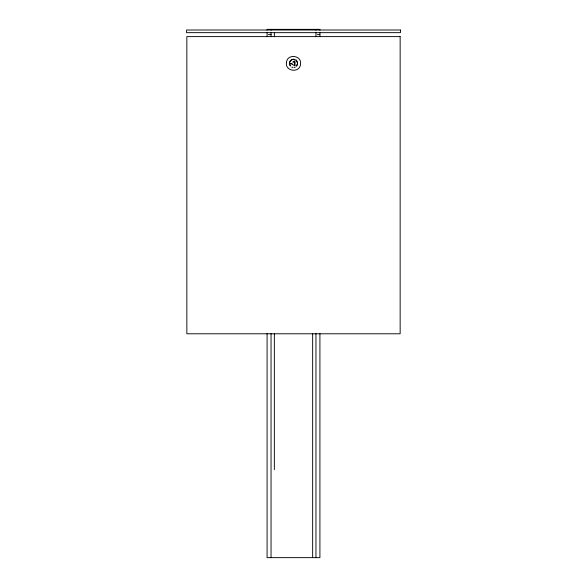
<?xml version="1.0" encoding="UTF-8"?>
<svg xmlns="http://www.w3.org/2000/svg" width="587" height="587" viewBox="0 0 587 587"><rect width="100%" height="100%" fill="white"/><g stroke="black" fill="none" stroke-linecap="round" stroke-linejoin="round"><path stroke-width="0.88" d="M294.755 61.18L294.96 60.828L292.766 62.09M293.273 62.178L294.637 61.393M293.177 59.243L290.58 60.439L292.539 59.346L294.718 59.412M268.406 34.633L271.047 34.633M317.274 34.633L319.915 34.633M290.983 63.359L290.58 63.359L292.033 64.203M293.823 59.243L294.777 59.434M291.225 63.359L292.59 64.144M292.766 64.629L294.234 65.473M294.755 65.539L294.96 65.891L294.968 61.664M319.915 30.208L319.915 29.35L267.085 29.35L267.085 30.208M319.915 32.689L319.915 36.467M319.915 333.577L319.915 557.65L267.085 557.65L267.085 333.504M315.953 29.35L315.953 30.208M315.953 32.689L315.953 36.68M315.953 333.504L315.953 557.65M312.651 333.409L312.651 557.65M294.637 62.178L294.637 65.326M274.349 33.019L274.349 36.688M274.349 333.856L274.349 469.6M271.047 29.35L271.047 30.208M271.047 32.689L271.047 36.467M271.047 333.577L271.047 557.65M267.085 32.689L267.085 36.68M295.29 67.079A4.131 4.131 0 0 1 294.116 67.439M292.884 67.439A4.131 4.131 0 0 1 291.71 67.079M289.384 63.051L290.36 66.037L289.376 63.359L290.36 60.681L289.384 63.036M297.631 63.359L296.64 66.037L297.631 63.359L296.64 60.681L297.631 63.359M286.441 62.582C285.011 71.636 299.986 73.28 300.559 64.137C301.989 55.083 287.014 53.439 286.441 62.582M400.437 30.01L186.563 30.01L186.563 32.652L400.437 32.652L400.437 30.01M400.151 36.614L186.849 36.614L186.849 333.783L400.151 333.783L400.151 36.614M295.826 59.947L296.42 60.439L295.826 59.947"/></g></svg>
